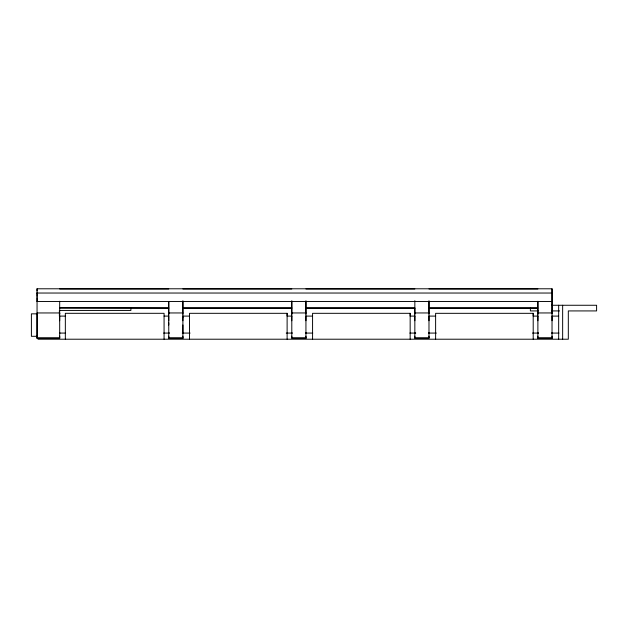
<?xml version="1.0" encoding="UTF-8"?>
<svg xmlns="http://www.w3.org/2000/svg" width="628" height="628" viewBox="0 0 628 628"><rect width="100%" height="100%" fill="white"/><g stroke="black" fill="none" stroke-linecap="round" stroke-linejoin="round"><path stroke-width="0.94" d="M59.684 301.259L59.684 338.272L37.06 338.272L37.06 313.843L31.4 313.843L31.4 336.302L37.06 336.302M37.06 301.259L37.052 297.672M37.06 296.369L37.052 292.781M59.684 336.168L59.684 338.272M59.684 333.554L59.684 332.471M59.684 320.743L59.684 316.583M182.897 301.519L182.897 338.272L168.759 338.272L168.759 336.168M168.759 332.44L168.759 333.256M168.759 325.029L168.759 322.776M168.759 320.79L168.759 316.889M168.759 313.819L168.751 301.526L168.759 338.272M182.897 338.272L182.897 336.168M182.897 320.743L182.897 317.281M182.897 300.694L182.897 314.126M189.53 339.214L189.53 313.317L287.114 313.317L287.114 316.096L292.012 316.096M291.8 336.168L291.8 338.272L305.938 338.272L305.938 301.511M291.8 333.554L291.8 332.471M291.8 320.743L291.8 316.583M291.8 313.819L291.8 300.694M305.938 338.272L305.938 336.168M305.946 333.554L305.946 332.471M305.938 320.743L305.938 316.583M305.946 300.694L305.938 314.126M312.571 339.214L312.571 313.317L410.163 313.317L410.163 316.096L415.053 316.096M414.841 337.793L414.841 336.168M414.841 333.554L414.841 332.471M414.841 320.735L414.841 316.583M305.946 307.893L414.841 307.893L414.841 314.118M428.987 337.793L428.987 336.168M428.987 333.554L428.987 332.471M428.987 320.735L428.987 316.583M428.987 300.694L428.987 313.819L428.987 313.388M435.62 339.214L435.62 313.325L533.203 313.325L533.203 316.096L538.102 316.096M537.89 336.168L537.89 338.272L552.028 338.264L552.028 288.786L37.052 288.786L37.06 338.272M537.89 333.554L537.89 332.471M537.89 320.735L537.89 316.583M537.89 313.819L537.89 308.167L428.987 308.167M537.89 301.259L537.89 307.893L428.987 307.893M552.028 336.168L552.028 338.264M552.028 333.554L552.028 332.471M552.028 320.735L552.028 316.842M182.897 333.397L182.897 324.966M182.897 316.904L182.897 317.313M428.979 301.503L428.987 338.272L414.841 338.272L414.841 300.694M59.684 288.959L168.751 288.959M182.897 288.959L291.792 288.959M305.938 288.959L414.841 288.959M428.979 288.959L537.882 288.959M37.052 293.033L552.028 293.033M37.052 301.519L552.028 301.503L552.028 288.786M551.47 305.263L596.6 305.263L596.6 310.923L568.316 310.923L568.316 339.214L38.033 339.214M168.751 307.893L59.684 307.893L168.759 308.167M182.897 307.893L291.8 307.893M182.897 308.167L291.8 308.167M305.946 308.167L414.841 308.167M538.18 310.923L530.377 310.923L530.377 308.097M551.47 310.923L559.556 310.923M37.052 312.956L59.684 312.956M168.751 312.956L182.897 312.956M291.792 301.511L291.8 312.956L305.938 312.956M414.841 312.956L428.987 312.956M537.89 338.272L537.882 312.956L552.028 312.948L552.028 301.503M59.385 316.096L65.343 316.096M164.073 316.096L168.971 316.096M182.677 316.096L189.53 316.096M305.718 316.096L312.571 316.096M428.767 316.096L435.62 316.096M551.808 316.096L558.661 316.096M59.621 333.076L65.508 333.076M163.618 333.076L169.505 333.076M182.253 333.076L190.103 333.076M286.25 333.076L292.138 333.076M305.867 333.076L312.736 333.076M409.864 333.076L415.752 333.076M428.5 333.076L436.35 333.076M532.497 333.076L538.384 333.076M552.114 333.076L558.983 333.076M37.06 337.919L59.684 337.919M168.751 337.919L182.897 337.919M291.8 312.956L291.8 337.919L305.938 337.919M414.841 337.919L428.987 337.919M537.89 337.919L552.028 337.911M59.684 313.819L59.684 313.388L59.684 314.126M552.028 313.388L552.028 313.819M37.06 313.819L37.06 313.388L37.06 314.126M537.882 301.503L537.882 312.956M537.89 313.388L537.89 314.118M291.8 313.388L291.8 314.126M168.751 313.388L168.759 314.126M37.052 288.786L37.06 290.921M562.649 305.263L562.649 339.214M558.661 305.263L558.661 339.214M533.203 313.325L533.203 339.214M410.163 313.317L410.163 339.214M287.114 313.317L287.114 339.214M164.073 339.214L164.073 313.309L65.343 313.309L65.343 339.214M130.891 307.61L130.891 310.436L59.385 310.436L59.385 316.198"/></g></svg>
